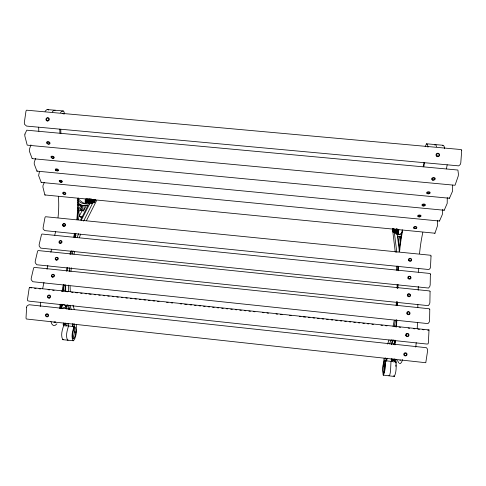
<?xml version="1.0" encoding="UTF-8"?>
<svg xmlns="http://www.w3.org/2000/svg" width="486" height="486" viewBox="0 0 486 486"><rect width="100%" height="100%" fill="white"/><g stroke="black" fill="none" stroke-linecap="round" stroke-linejoin="round"><path stroke-width="0.73" d="M73.1 323.67L73.034 326.805M91.72 199.594L91.605 202.796L92.249 199.588M74.558 323.828L74.467 327.558L75.269 327.102C76.733 330.723 75.81 335.583 73.738 338.857L73.356 338.906C71.351 335.061 73.902 330.589 74.085 326.61L66.485 325.76M397.141 288.247L397.153 284.608M75.846 235.686L75.865 235.181L75.123 237.502M65.094 285.318L65.1 291.63M65.671 284.808L65.695 291.339M68.35 285.094L68.368 291.618M417.79 307.687L417.863 304.649M418.197 290.239L418.282 286.448M418.616 272.032L418.707 268.242M395.713 229.106L395.197 232.715L395.373 229.24M394.122 358.704L393.812 360.254L392.639 360.211L392.676 358.947M393.824 360.223L394.753 360.442L394.79 359.178M76.314 324.612C76.357 330.03 76.928 336.136 73.556 340.747L62.743 339.678C60.513 335.425 62.202 329.721 63.763 325.48M391.339 360.983L393.818 360.527L394.681 360.703L395.233 361.414L393.933 361.912L391.4 361.365L391.394 359.136M396.795 305.579L396.928 301.806M397.396 288.222L397.53 284.444M398.028 270.107L398.156 266.328M397.287 305.536L397.42 301.757M397.888 288.143L398.016 284.359M398.484 270.745L398.642 266.213M396.303 319.922L396.199 322.68A52.616 8.371 -85.1 0 1 395.999 326.811L394.541 326.647M93.494 199.722L93.573 202.735M91.939 199.916L91.915 200.481L91.994 199.801M66.679 325.754L65.294 324.612L63.01 324.618L64.322 325.76L66.139 325.954L66.679 325.754L67.104 323.834M94.211 199.892L94.09 200.439L94.193 200.098M94.466 199.564L94.223 202.717L93.105 202.753L93.051 202.073L92.984 202.753L92.455 202.771L92.48 201.143L92.085 202.784L92.34 199.612M72.712 338.244C74.297 334.921 74.99 330.923 74.133 327.315M94.084 201.471L94.041 201.028L93.901 202.723M396.661 229.04L396.473 233.073L397.044 229.149L397.773 229.362L397.408 233.377M396.843 233.189L396.971 231.47L396.776 233.171M88.525 202.893L88.385 202.109L88.324 202.899L89.224 202.875L89.533 199.011M88.598 202.893L88.908 199.017M88.871 202.887L89.084 201.259L88.956 202.881M89.181 199.017L89.072 200.396L89.26 199.011M90.353 198.999L90.05 202.85L90.675 202.504L90.73 199.017M91.07 198.993L90.767 202.826L91.386 202.48L91.447 199.005M66.114 306.356L66.169 305.743M93.646 202.735L93.889 199.716M94.557 199.691L94.612 202.784L95.153 199.57M94.819 199.649L94.655 202.146L94.891 199.637M385.301 357.83L384.742 361.614L384.341 361.007L383.357 364.415L382.956 370.508L383.314 373.151L384.043 372.27L384.523 369.882L385.125 360.703L390.902 361.359M385.106 363.255L384.541 371.887M396.813 229.082L396.673 230.65L396.892 229.106M392.961 228.633L392.652 231.834L393.113 229.902L393.113 231.986L393.538 228.803M393.557 228.809L393.247 232.029L393.709 230.085L393.715 232.18L394.14 228.979M394.164 228.985L393.854 232.223L394.316 230.267L394.128 232.314L394.918 232.569L395.288 229.319M398.143 230.492L398.028 231.057L398.119 230.71M395.914 231.555L396.133 229.082M393.034 229.374L392.901 230.674L393.046 229.52M393.271 229.374L393.119 230.838L393.296 229.465M393.63 229.556L393.496 230.856L393.648 229.702M393.873 229.55L393.721 231.026L393.897 229.647M394.237 229.738L394.103 231.044L394.249 229.884M394.48 229.732L394.328 231.215L394.504 229.829M397.244 233.323L397.262 232.587L397.165 233.298M395.768 231.391C395.871 230.176 395.525 232.958 395.726 231.755M396.193 231.518C396.278 230.267 395.95 233.098 396.151 231.889M397.949 232.174L397.979 231.707L397.797 233.499M93.075 199.6L92.711 202.765L92.917 199.539M394.407 232.405L394.608 231.646M394.559 232.454L394.93 229.21M394.717 232.502L394.905 230.868L394.76 232.521M395.768 229.459L395.397 232.721L395.871 231.919M396.272 228.93L396.005 232.922L396.558 229.204M397.068 229.155L396.619 233.116L397.949 233.553C398.338 231.123 398.544 225.613 397.584 233.432M397.232 229.204L397.056 230.747L397.305 229.222M397.42 233.377L397.633 232.606M394.322 232.375L394.747 229.161M397.542 229.295L397.001 233.244L397.457 229.27M386.358 361.177L386.741 358.607M395.726 362.204L396.114 359.634M384.122 358.31L382.749 367.629L383.114 375.095L394.304 376.468C396.509 372.106 396.248 366.711 396.054 361.906L394.681 361.754L395.167 359.087M395.877 363.109L396.054 361.906M395.318 320.231L394.304 326.361M386.662 360.891L387.142 358.206M394.201 320.444L393.053 326.507M391.187 359.695L391.388 358.674M65.756 323.068C66.527 325.037 62.244 324.642 63.739 322.947M62.463 304.376L61.509 308.27M64.17 284.717L63.611 287.341A51.182 13.815 -82.7 0 0 62.852 291.296M66.272 271.237L67.074 267.531M69.978 254.178L70.622 251.213M73.684 237.125L74.486 233.414M67.22 270.647L67.864 267.689M70.749 254.366L71.551 250.661M74.443 237.338L75.245 233.638M47.002 269.22L47.847 265.52M50.884 252.21L51.559 249.251M54.76 235.2L55.604 231.5M393.842 344.301L394.681 341.591L395.009 342.229M73.957 254.178L74.692 251.42M73.028 250.679L72.645 252.094A45.581 12.18 -83.4 0 0 72.177 254.105M394.559 341.707L394.425 342.047M75.19 236.943L75.081 237.344L74.929 233.997M62.062 304.297L60.483 308.136M395.938 325.966L396.412 324.338M394.717 343.159L393.763 344.325L393.97 343.802M61.455 307.45L62.214 304.995M425.165 146.705L426.526 143.789L442.934 145.271L444.046 146.116L444.635 148.722M39.481 171.43L38.619 175.568L41.195 182.408L439.496 221.045L442.345 214.496L442.46 209.454M35.551 158.491L34.257 162.354L34.227 163.989L36.918 171.133L444.216 210.25L447.199 203.391L447.278 197.565M44.348 182.305L43.017 185.452L42.896 187.013L44.852 194.947L434.964 233.219L437.594 225.461L437.455 220.425M30.94 144.889L29.373 149.451L29.342 151.128L32.167 158.624L449.471 198.245L452.606 191.041L452.666 185.111M77.134 237.618L78.556 233.663M387.591 344.058L389.055 339.933M389.59 343.991L391.066 339.872M391.169 344.161L392.658 340.048L391.595 339.933M79.303 237.63L80.603 234.161M391.667 344.574L393.508 339.811M83.525 210.888L84.169 207.65L83.938 205.845L80.913 205.359L81.441 207.382L80.797 210.62L83.525 210.888L86.49 205.323L87.917 205.463L80.633 219.915M75.458 234.683L75.938 233.389M68.404 326.44C67.092 330.705 65.434 336.069 67.59 340.218L68.113 340.145M96.556 200.627L86.465 220.626M402.669 359.604L401.472 362.386L400.318 363.601L399.285 363.218M83.61 221.106L92.619 203.221L91.38 203.099M81.314 220.255L89.795 203.634M79.668 215.42L82.079 210.748L82.723 207.51L82.492 205.706L79.698 205.08A141.28 38.03 -88.1 0 1 77.827 204.363M78.38 212.631L81.848 206.167M89.789 199.035L89.631 202.941L90.092 199.023M29.682 287.396L29.148 288.398L27.477 299.552L27.678 300.761L29.512 301.205L426.769 344.033L428.038 343.918L428.379 342.727L429.023 329.958L29.682 287.396L31.493 287.943M80.797 210.62L81.46 209.381M74.085 326.61C72.584 330.887 70.938 336.519 73.046 340.82M77.948 210.778L80.81 205.517M60.568 112.685L61.467 111.507L63.253 110.954L63.83 111.476L64.668 114.028M52.36 111.944L53.284 110.765L55.125 110.219M45.064 111.282L46.972 109.532L63.253 110.954M383.399 375.259C385.465 370.836 385.258 365.521 385.125 360.703M434.745 145.016L435.772 144.676L436.628 146.748M61.807 308.379L64.547 307.31L65.81 307.62L65.853 308.245L66.947 308.975L66.132 306.137M442.454 145.715L442.934 145.271M65.744 306.684L66.254 306.241L66.375 306.63M56.886 323.864L55.046 325.438L53.332 325.511L51.85 324.047L50.927 321.683M401.12 236.974L400.47 238.936L400.324 242.314L399.449 236.202M394.753 360.442C395.142 359.591 392.627 359.488 392.658 360.351M41.195 182.408L41.729 182.195M36.918 171.133L37.477 170.938M87.917 205.463L85.099 205.772L82.632 205.365A141.311 37.489 -88 0 1 77.73 202.662M399.881 360.363L400.531 360.162M92.619 203.221L87.82 204.144L85.415 203.725A139.452 36.499 -88 0 1 78.301 198.683M86.49 205.323L83.647 205.633M32.167 158.624L32.75 158.454M427.747 330.188L429.023 329.958M62.743 339.678L63.277 339.605M54.432 322.121L55.453 321.987M80.889 205.135L77.724 204.922M65.47 324.502L64.037 323.652L63.338 323.822L63.642 324.296M53.885 322.212L55.38 322.169M401.327 234.853L398.83 234.513M401.144 236.81L399.589 236.822L397.937 236.05L399.747 249.968M62.755 113.566L63.605 113.967M44.852 194.947L45.362 194.971M79.206 216.398L82.134 216.689L80.725 217.528L79.54 216.209L77.954 207.735M34.512 288.265L36.025 288.423M39.044 288.745L40.551 288.909M48.102 289.711L49.608 289.875M52.628 290.197L54.14 290.355M61.686 291.163L63.198 291.321M66.218 291.643L67.724 291.807M71.497 292.208L73.009 292.365M75.269 292.608L77.535 292.851M80.555 293.173L82.067 293.331M85.086 293.653L86.593 293.817M88.859 294.06L91.125 294.297M94.144 294.619L95.651 294.783M98.67 295.105L100.177 295.263M103.196 295.585L104.709 295.749M107.728 296.071L109.235 296.229M112.254 296.551L113.767 296.715M116.786 297.037L118.292 297.195M121.312 297.517L122.824 297.681M125.844 298.003L127.35 298.161M130.37 298.483L131.882 298.647M134.901 298.969L136.408 299.127M139.427 299.449L140.934 299.607M143.953 299.929L145.466 300.093M148.485 300.415L149.992 300.573M153.011 300.895L154.524 301.059M157.543 301.381L159.05 301.539M166.601 302.347L168.107 302.505M171.127 302.827L172.639 302.991M180.185 303.793L181.697 303.957M184.71 304.279L186.976 304.515M189.996 304.837L191.508 305.001M194.528 305.323L196.034 305.481M199.053 305.803L200.566 305.967M203.585 306.289L205.092 306.447M208.111 306.769L209.618 306.933M212.637 307.255L214.15 307.413M217.169 307.735L218.676 307.899M221.695 308.221L223.208 308.379M226.227 308.701L227.734 308.865M230.753 309.187L232.265 309.345M235.285 309.667L236.791 309.831M239.811 310.153L241.323 310.311M244.343 310.633L245.849 310.797M248.868 311.119L250.381 311.277M253.394 311.599L254.907 311.757M262.452 312.565L263.965 312.723M266.984 313.045L268.491 313.209M276.042 314.011L277.549 314.175M280.568 314.497L282.08 314.655M289.626 315.463L291.138 315.621M299.437 316.507L300.949 316.665M303.209 316.908L305.475 317.151M308.495 317.473L310.007 317.631M313.027 317.953L314.533 318.117M317.552 318.439L319.059 318.597M322.078 318.919L323.591 319.083M326.61 319.405L328.117 319.563M331.136 319.885L332.649 320.049M335.668 320.371L337.175 320.529M340.194 320.851L341.707 321.015M344.726 321.337L346.232 321.495M349.252 321.817L350.764 321.981M353.784 322.303L355.29 322.461M358.31 322.783L359.822 322.947M362.835 323.269L364.348 323.427M367.367 323.749L368.874 323.907M371.893 324.229L373.406 324.393M380.951 325.195L382.464 325.359M385.483 325.681L386.99 325.839M399.067 327.127L400.579 327.291M408.125 328.093L409.631 328.257M413.41 328.658L414.916 328.815M417.936 329.137L419.448 329.301M422.468 329.623L423.974 329.781M74.413 331.914L75.852 332.072M383.168 365.922L384.693 366.086M62.864 304.558L64.352 304.807L66.254 306.241M85.287 203.895L82.851 203.47A139.421 36.966 -88 0 1 78.015 200.748M434.63 233.159L434.964 233.219M426.526 143.789L427.51 144.615L428.002 147.209M399.65 236.372L400.634 236.773M394.304 376.468L393.727 375.587M388.861 375.733L389.511 375.508L389.869 374.591L390.525 371.419L390.963 361.827M449.113 197.978L449.471 198.245M47.907 109.569L48.527 110.091M443.882 209.958L444.216 210.25M439.18 220.741L439.496 221.045M65.707 306.496L66.017 306.842M64.037 323.652L64.359 324.162M398.684 362.884L397.469 360.369M67.232 304.649L68.909 309.649M63.21 287.7L64.012 290.604M68.514 305.105L69.814 309.4M70.02 305.269L71.302 309.564M73.009 305.165L74.273 309.467M66.819 308.707L66.758 308.428M77.614 214.296L77.803 215.626A14.021 3.882 -84.9 0 0 78.756 219.678M397.208 234.623L399.298 250.369M395.282 252.179L392.439 228.444M396.819 252.356L394.395 232.922L397.105 234.629L398.611 234.586A143.54 22.447 -82 0 0 401.916 232.6M394.644 341.178L394.705 341.822M70.3 291.721L70.075 286.06M396.473 266.164L396.691 270.265M68.556 323.342L68.623 326.015M397.779 265.994L397.973 270.234M72.566 323.785L72.627 326.452M394.632 340.85L394.681 343.462M395.865 364.913L395.877 366.359M394.839 340.164L394.845 341.36M417.438 322.759A55.307 10.267 -85.3 0 1 417.225 328.554M416.216 342.685A55.307 10.267 -85.3 0 1 415.761 347.132M419.533 253.704A40.277 8.268 -83.9 0 1 422.832 232.393M447.181 164.803A20.661 4.319 -82.3 0 1 446.391 168.855M423.938 162.737A17.642 3.159 -82.6 0 1 423.178 166.698M399.103 251.797A43.029 7.576 -83.9 0 1 402.299 229.775M394.984 340.2A52.616 8.371 -85.1 0 1 394.547 344.416M396.801 319.855A55.21 8.784 -85.1 0 1 396.467 327.078M395.44 340.443A55.21 8.784 -85.1 0 1 394.984 344.884M399.559 251.705A40.198 7.071 -83.9 0 1 402.687 230.413M424.515 162.719A20.619 3.694 -82.6 0 1 423.78 166.771M396.448 301.691A40.107 6.409 -84.7 0 1 396.126 305.366M397.335 303.021A46.838 7.472 -84.7 0 1 397.153 305.099M40.247 306.502A53.618 15.813 -82.5 0 1 40.666 302.195M42.689 288.641A53.618 15.813 -82.5 0 1 43.977 282.457M58.399 196.63A38.935 12.666 -84.7 0 1 58.022 217.546M38.837 131.196A19.95 6.597 -87.4 0 1 38.667 127.198M60.944 133.219A17.101 5.176 -87 0 1 60.756 129.3M78.149 197.978A41.747 12.436 -84.7 0 1 77.535 219.629M60.574 308.294A51.182 13.815 -82.7 0 1 60.981 304.2M59.754 308.61A53.703 14.501 -82.7 0 1 60.179 304.303M62.026 291.418A53.703 14.501 -82.7 0 1 63.387 284.517M77.353 198.488A39.002 11.615 -84.7 0 1 76.824 219.423M59.954 133.146A19.981 6.051 -87 0 1 59.827 129.148M70.926 271.303A39.026 10.443 -83.4 0 1 71.369 267.75M69.279 271.449A45.581 12.18 -83.4 0 1 69.741 267.725M429.77 309.539L429.581 320.56L429.29 321.999L427.966 323.615L32.805 281.716L31.25 279.851L31.183 278.429L33.625 268.023L34.178 267.379L429.521 308.786L429.77 309.539M430.074 291.673L429.885 302.486L429.6 303.92L428.281 305.658L36.772 264.755L35.259 262.792L35.199 261.365L37.598 251.153L38.133 250.551L429.824 290.962L430.074 291.673M430.365 274.147L430.183 284.753L429.903 286.199L428.591 288.046L40.672 248.115L39.202 246.05L39.141 244.622L41.498 234.598L42.021 234.033L430.122 273.484L430.365 274.147M398.089 233.037L398.247 233.711L398.854 229.671L398.471 229.562L398.089 233.037M85.67 202.018L85.639 202.984L85.986 202.978L86.423 199.047L86.235 202.966L86.581 202.96L86.824 200.9L86.745 202.954L87.091 202.941L87.523 199.035L87.334 202.935L87.68 202.923L87.917 200.882L87.838 202.917L88.179 202.905L88.61 199.023L88.051 201.787L88.209 199.023L87.632 201.702L87.79 199.029L87.255 199.035L86.958 201.818L87.116 199.041L86.538 201.733L86.69 199.041L86.15 199.047L85.852 201.842L86.01 199.053L85.427 201.763L85.311 199.06L85.123 203.002L85.475 202.99L85.718 200.925L85.67 202.018M90.639 199.764L90.53 200.505L90.639 199.764M91.356 199.752L91.216 200.493L91.356 199.752M431.021 256.079L430.499 266.935L430.195 268.278L428.919 269.542L44.773 230.619L43.205 229.119L43.084 227.776L45.004 217.43L45.508 216.72L430.815 255.272L431.021 256.079M26.621 307.182L26.013 318.148L26.359 318.998L425.779 362.72L427.631 350.649L427.552 349.215L426.447 347.709L29.075 304.734L27.082 305.858L26.621 307.182M89.928 199.649L89.685 202.291L89.928 199.649M93.282 199.813L93.099 201.404L93.282 199.813M90.53 201.265L90.372 202.182L90.53 201.265M91.24 201.247L91.089 202.164L91.24 201.247M24.914 134.087L24.786 135.807L27.186 145.083L27.781 145.211L454.647 185.239L455.06 185.202L458.225 176.096L458.444 174.31L457.903 170.039L26.754 130.193L24.914 134.087M461.7 150.496L460.789 162.834L460.37 164.371L458.723 165.866L26.584 126.087L24.543 124.319L24.3 122.776L26.007 110.978L26.584 110.182L461.457 149.591L461.7 150.496M395.962 229.653L395.841 230.4L395.962 229.653M396.388 229.775L396.266 230.528L396.388 229.775M397.56 230.218L397.396 231.895L397.56 230.218M395.549 229.398L395.24 232.047L395.549 229.398M398.295 232.618L398.271 233.037L398.684 229.623L398.295 232.618M47.051 143.394A1.774 1.197 24.5 0 0 49.937 143.668A1.774 1.197 24.5 0 0 48.047 141.572A1.774 1.197 24.5 0 0 47.051 143.394M47.355 143.425A1.245 0.838 24.5 0 0 49.378 143.619A1.245 0.838 24.5 0 0 48.053 142.149A1.245 0.838 24.5 0 0 47.355 143.425M432.583 180.039A1.835 1.282 -7.5 0 0 435.262 178.672A1.835 1.282 -7.5 0 0 432.467 177.809A1.835 1.282 -7.5 0 0 432.583 180.039M432.856 179.881A1.288 0.899 -7.5 0 0 434.739 178.921A1.288 0.899 -7.5 0 0 432.777 178.319A1.288 0.899 -7.5 0 0 432.856 179.881M51.376 157.616A1.725 0.96 18.7 0 0 54.195 157.883A1.725 0.96 18.7 0 0 52.257 156.17A1.725 0.96 18.7 0 0 51.376 157.616M51.68 157.713A1.209 0.674 18.7 0 0 53.654 157.901A1.209 0.674 18.7 0 0 52.294 156.699A1.209 0.674 18.7 0 0 51.68 157.713M427.194 193.586A1.786 1.027 -3.2 0 0 430.146 192.954A1.786 1.027 -3.2 0 0 427.887 191.824A1.786 1.027 -3.2 0 0 427.194 193.586M427.565 193.58A1.251 0.723 -3.2 0 0 429.63 193.136A1.251 0.723 -3.2 0 0 428.045 192.347A1.251 0.723 -3.2 0 0 427.565 193.58M55.708 170.24A1.683 0.917 18 0 0 58.46 170.507A1.683 0.917 18 0 0 56.576 168.861A1.683 0.917 18 0 0 55.708 170.24M56.005 170.343A1.179 0.644 18 0 0 57.931 170.525A1.179 0.644 18 0 0 56.613 169.377A1.179 0.644 18 0 0 56.005 170.343M422.474 205.736A1.737 0.978 -2.5 0 0 425.341 205.147A1.737 0.978 -2.5 0 0 423.13 204.059A1.737 0.978 -2.5 0 0 422.474 205.736M422.832 205.742A1.215 0.686 -2.5 0 0 424.843 205.323A1.215 0.686 -2.5 0 0 423.288 204.563A1.215 0.686 -2.5 0 0 422.832 205.742M63.8 226.44A1.555 1.44 -31.9 0 0 65.489 224.374A1.555 1.44 -31.9 0 0 62.888 224.113A1.555 1.44 -31.9 0 0 63.8 226.44M63.806 225.929A1.087 1.008 -31.9 0 0 64.996 224.483A1.087 1.008 -31.9 0 0 63.174 224.301A1.087 1.008 -31.9 0 0 63.806 225.929M408.653 260.423A1.616 1.513 26.6 0 0 411.417 260.703A1.616 1.513 26.6 0 0 410.16 258.273A1.616 1.513 26.6 0 0 408.653 260.423M409.133 260.174A1.136 1.063 26.6 0 0 411.071 260.368A1.136 1.063 26.6 0 0 410.19 258.661A1.136 1.063 26.6 0 0 409.133 260.174M60.167 243.437A1.58 1.391 -25.5 0 0 61.953 241.439A1.58 1.391 -25.5 0 0 59.335 241.178A1.58 1.391 -25.5 0 0 60.167 243.437M60.203 242.915A1.106 0.978 -25.5 0 0 61.455 241.512A1.106 0.978 -25.5 0 0 59.614 241.329A1.106 0.978 -25.5 0 0 60.203 242.915M408.009 278.284A1.64 1.47 25.1 0 0 410.792 278.569A1.64 1.47 25.1 0 0 409.461 276.188A1.64 1.47 25.1 0 0 408.009 278.284M408.483 278.01A1.148 1.033 25.1 0 0 410.439 278.211A1.148 1.033 25.1 0 0 409.504 276.54A1.148 1.033 25.1 0 0 408.483 278.01M56.419 260.168A1.598 1.415 -27.5 0 0 58.229 258.139A1.598 1.415 -27.5 0 0 55.58 257.866A1.598 1.415 -27.5 0 0 56.419 260.168M56.455 259.646A1.118 0.99 -27.4 0 0 57.719 258.218A1.118 0.99 -27.4 0 0 55.866 258.023A1.118 0.99 -27.4 0 0 56.455 259.646M407.499 295.877A1.658 1.494 27.3 0 0 410.312 296.162A1.658 1.494 27.3 0 0 408.969 293.738A1.658 1.494 27.3 0 0 407.499 295.877M407.979 295.603A1.16 1.051 27.3 0 0 409.953 295.81A1.16 1.051 27.3 0 0 409.012 294.103A1.16 1.051 27.3 0 0 407.979 295.603M52.603 277.22A1.616 1.44 -29.5 0 0 54.432 275.155A1.616 1.44 -29.5 0 0 51.765 274.876A1.616 1.44 -29.5 0 0 52.603 277.22M52.64 276.692A1.136 1.008 -29.5 0 0 53.916 275.24A1.136 1.008 -29.5 0 0 52.045 275.046A1.136 1.008 -29.5 0 0 52.64 276.692M406.976 313.81A1.677 1.519 29.7 0 0 409.813 314.108A1.677 1.519 29.7 0 0 408.459 311.629A1.677 1.519 29.7 0 0 406.976 313.81M407.462 313.543A1.179 1.069 29.7 0 0 409.455 313.749A1.179 1.069 29.7 0 0 408.501 312.012A1.179 1.069 29.7 0 0 407.462 313.543M49.201 298.155A1.61 1.543 -52.3 0 0 50.283 295.591A1.61 1.543 -52.3 0 0 47.585 296.023A1.61 1.543 -52.3 0 0 49.201 298.155M49.074 297.663A1.13 1.081 -52.3 0 0 49.827 295.865A1.13 1.081 -52.3 0 0 47.938 296.168A1.13 1.081 -52.3 0 0 49.074 297.663M405.707 335.261A1.683 1.628 41 0 0 408.416 336.294A1.683 1.628 41 0 0 407.882 333.469A1.683 1.628 41 0 0 405.707 335.261M406.241 335.176A1.179 1.142 41 0 0 408.143 335.899A1.179 1.142 41 0 0 407.766 333.918A1.179 1.142 41 0 0 406.241 335.176M45.544 315.554A1.598 1.519 46.5 0 0 48.096 316.532A1.598 1.519 46.5 0 0 47.555 313.865A1.598 1.519 46.5 0 0 45.544 315.554M45.909 315.542A1.118 1.063 46.5 0 0 47.701 316.228A1.118 1.063 46.5 0 0 47.324 314.357A1.118 1.063 46.5 0 0 45.909 315.542M404.407 355.637A1.665 1.598 -6 0 0 407.061 354.531A1.665 1.598 -6 0 0 404.759 352.885A1.665 1.598 -6 0 0 404.407 355.637M404.747 355.327A1.166 1.118 -6 0 0 406.612 354.549A1.166 1.118 -6 0 0 404.996 353.395A1.166 1.118 -6 0 0 404.747 355.327M47.409 121.014A1.731 1.646 -36.1 0 0 49.22 118.645A1.731 1.646 -36.1 0 0 46.304 118.377A1.731 1.646 -36.1 0 0 47.409 121.014M47.391 120.431A1.215 1.154 -36.1 0 0 48.661 118.766A1.215 1.154 -36.1 0 0 46.613 118.578A1.215 1.154 -36.1 0 0 47.391 120.431M436.44 156.067A1.816 1.744 14.4 0 0 439.526 155.563A1.816 1.744 14.4 0 0 437.479 153.236A1.816 1.744 14.4 0 0 436.44 156.067M436.92 155.66A1.276 1.221 14.4 0 0 439.083 155.307A1.276 1.221 14.4 0 0 437.643 153.673A1.276 1.221 14.4 0 0 436.92 155.66M63.107 193.701A1.604 1.039 21.1 0 0 65.744 193.963A1.604 1.039 21.1 0 0 64.061 192.152A1.604 1.039 21.1 0 0 63.107 193.701M63.393 193.75A1.124 0.729 21.1 0 0 65.239 193.932A1.124 0.729 21.1 0 0 64.061 192.669A1.124 0.729 21.1 0 0 63.393 193.75M414.108 228.45A1.652 1.106 -4.2 0 0 416.83 227.746A1.652 1.106 -4.2 0 0 414.698 226.555A1.652 1.106 -4.2 0 0 414.108 228.45M414.455 228.39A1.16 0.772 -4.2 0 0 416.356 227.891A1.16 0.772 -4.2 0 0 414.862 227.059A1.16 0.772 -4.2 0 0 414.455 228.39M59.602 181.612A1.64 0.881 17.4 0 0 62.293 181.873A1.64 0.881 17.4 0 0 60.464 180.3A1.64 0.881 17.4 0 0 59.602 181.612M59.893 181.715A1.148 0.62 17.4 0 0 61.783 181.898A1.148 0.62 17.4 0 0 60.501 180.798A1.148 0.62 17.4 0 0 59.893 181.715M418.227 216.665A1.695 0.936 -2 0 0 421.022 216.106A1.695 0.936 -2 0 0 418.853 215.061A1.695 0.936 -2 0 0 418.227 216.665M418.574 216.677A1.191 0.656 -2 0 0 420.53 216.282A1.191 0.656 -2 0 0 419.011 215.553A1.191 0.656 -2 0 0 418.574 216.677"/></g></svg>
